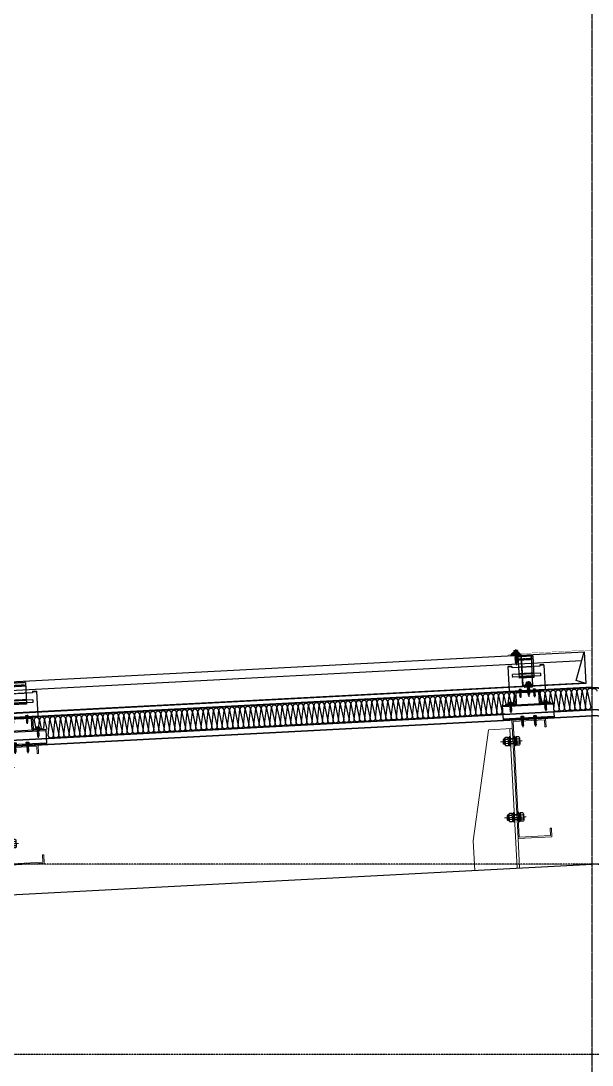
# Model space of a CAD drawing. Extents: x -599358 to 2865263, y -1062760 to 486533.
# Drawn here: x 1857895 to 1859245, y -661135 to -658666 of the extents above; entities that cross this region are included whole.
import ezdxf

# ---------------------------------------------------------------- set-up
doc = ezdxf.new("R2010")
doc.units = 0
for name, pattern in [('__DASH', [0.35, 0.25, -0.1]), ('CENTER', [2, 1.25, -0.25, 0.25, -0.25]), ('CENTER2', [28.575, 19.05, -3.175, 3.175, -3.175]), ('CONTINUOUS0', [0]), ('CONTINUOUS1', [0]), ('DASH', [0.35, 0.25, -0.1]), ('DOTE', [2.42, 2, -0.2, 0.02, -0.2])]:
    doc.linetypes.add(name, pattern=pattern)
for name, color, linetype in [('003_THICK', 7, 'CONTINUOUS1'), ('004_THIN', 6, 'CONTINUOUS0'), ('A-AXIS-DOTE', 14, 'DOTE'), ('A-AXIS-DP', 126, 'Continuous'), ('A-HATCH-2', 251, 'Continuous'), ('A-LIN-V', 9, 'Continuous'), ('ACCESSORY', 11, 'Continuous'), ('BWM', 8, 'Continuous'), ('PJ', 151, 'Continuous'), ('SEAMLOK75 - SHEET', 6, 'Continuous'), ('wm-不锈钢钉 螺栓', 213, 'Continuous'), ('ZX', 1, 'CENTER2')]:
    doc.layers.add(name, color=color, linetype=linetype)
for name, color, linetype, lineweight in [('C18', 4, 'CENTER', 13), ('S-dim', 81, 'Continuous', 0), ('屋面板', 6, 'Continuous', 13), ('粗', 7, 'Continuous', 50), ('紧固件', 4, 'Continuous', 13)]:
    doc.layers.add(name, color=color, linetype=linetype, lineweight=lineweight)

# ---------------------------------------------------------------- blocks, each defined once
blk = doc.blocks.new('w432424324')
at = {"layer": 'A-AXIS-DOTE', "ltscale": 2}
blk.add_line((-759779.7, 577969.1), (-759779.7, 589505.1), dxfattribs=at)
at = {"layer": 'A-LIN-V', "color": 2}
for p in [(-768354.7, 584057.5), (-751204.7, 584057.5)]:
    blk.add_line(p, (-759779.7, 584507.5), dxfattribs=at)
blk = doc.blocks.new('54Y656')
at = {"color": 1, "ltscale": 50}
for p, q in [((1904812.7, 473027.7), (1896283.3, 472580.1)), ((1904812.7, 473026.2), (1896283.3, 472578.6))]:
    blk.add_line(p, q, dxfattribs=at)
at = {"color": 4, "ltscale": 50}
for p, q in [((1896345.7, 472530.7), (1904812.8, 472975.1, 0)), ((1896345.7, 472529.9), (1904812.8, 472974.3, 0)), ((1896345.7, 472516.5), (1904812.9, 472960.8, 0)), ((1896345.7, 472515.7), (1904812.9, 472960, 0))]:
    blk.add_line(p, q, dxfattribs=at)
at = {"color": 2, "ltscale": 50}
blk.add_line((1896345.7, 472516.8), (1904812.9, 472961.1, 0), dxfattribs=at)
at = {"layer": 'BWM', "elevation": 0}
blk.add_lwpolyline([(1904812.7, 473022.5, 0.728998), (1904801.6, 473018.3)], format="xyb", dxfattribs=at)
blk = doc.blocks.new('*X692')
at = {"color": 0}
for p, q in [((117.6, 205.9), (117.6, 205.9)), ((117.8, 207), (117.8, 207)), ((118, 206.4), (118, 206.4)), ((118.2, 205.7), (118.2, 205.7)), ((118.4, 206.8), (118.4, 206.8)), ((118.7, 206.2), (118.7, 206.2)), ((118.9, 207.3), (118.9, 207.3)), ((118.9, 205.5), (118.9, 205.5)), ((119.1, 206.6), (119.1, 206.6)), ((119.3, 205.9), (119.3, 205.9)), ((119.5, 207), (119.5, 207)), ((119.8, 206.4), (119.8, 206.4)), ((120, 205.7), (120, 205.7)), ((120.2, 206.8), (120.2, 206.8)), ((120.4, 206.2), (120.4, 206.2)), ((120.7, 207.3), (120.7, 207.3)), ((120.7, 205.5), (120.7, 205.5)), ((120.9, 206.6), (120.9, 206.6)), ((121.1, 205.9), (121.1, 205.9)), ((121.3, 207), (121.3, 207)), ((121.5, 206.4), (121.5, 206.4)), ((121.8, 205.7), (121.8, 205.7)), ((122, 206.8), (122, 206.8)), ((122.2, 206.2), (122.2, 206.2)), ((122.4, 207.3), (122.4, 207.3)), ((122.4, 205.5), (122.4, 205.5)), ((122.6, 206.6), (122.6, 206.6)), ((122.9, 205.9), (122.9, 205.9)), ((123.1, 207), (123.1, 207)), ((123.3, 206.4), (123.3, 206.4)), ((123.5, 205.7), (123.5, 205.7)), ((123.7, 206.8), (123.7, 206.8)), ((124, 206.2), (124, 206.2)), ((124.2, 207.3), (124.2, 207.3)), ((124.2, 205.5), (124.2, 205.5)), ((124.4, 206.6), (124.4, 206.6)), ((124.6, 205.9), (124.6, 205.9)), ((124.8, 207), (124.8, 207)), ((125.1, 206.4), (125.1, 206.4)), ((125.3, 205.7), (125.3, 205.7)), ((125.5, 206.8), (125.5, 206.8)), ((125.7, 206.2), (125.7, 206.2)), ((126, 207.3), (126, 207.3)), ((126, 205.5), (126, 205.5)), ((126.2, 206.6), (126.2, 206.6)), ((126.4, 205.9), (126.4, 205.9)), ((126.6, 207), (126.6, 207)), ((126.8, 206.4), (126.8, 206.4)), ((127.1, 205.7), (127.1, 205.7)), ((127.3, 206.8), (127.3, 206.8)), ((127.5, 206.2), (127.5, 206.2)), ((127.7, 207.3), (127.7, 207.3)), ((127.7, 205.5), (127.7, 205.5)), ((127.9, 206.6), (127.9, 206.6)), ((128.2, 205.9), (128.2, 205.9)), ((128.4, 207), (128.4, 207)), ((128.6, 206.4), (128.6, 206.4)), ((128.8, 205.7), (128.8, 205.7)), ((129, 206.8), (129, 206.8)), ((129.3, 206.2), (129.3, 206.2)), ((129.5, 207.3), (129.5, 207.3)), ((129.5, 205.5), (129.5, 205.5)), ((129.7, 206.6), (129.7, 206.6)), ((129.9, 205.9), (129.9, 205.9)), ((130.2, 207), (130.2, 207)), ((130.4, 206.4), (130.4, 206.4)), ((130.6, 205.7), (130.6, 205.7)), ((130.8, 206.8), (130.8, 206.8)), ((131, 206.2), (131, 206.2)), ((131.3, 207.3), (131.3, 207.3)), ((131.3, 205.5), (131.3, 205.5)), ((131.5, 206.6), (131.5, 206.6)), ((131.7, 205.9), (131.7, 205.9)), ((131.9, 207), (131.9, 207)), ((132.1, 206.4), (132.1, 206.4)), ((132.4, 205.7), (132.4, 205.7))]:
    blk.add_line(p, q, dxfattribs=at)
blk = doc.blocks.new('不锈钢自攻钉')
at = {"layer": 'wm-不锈钢钉 螺栓'}
for p, q in [((1047.7, 683.9), (1049.9, 685.1)), ((1047.7, 683.9), (1061.3, 683.9)), ((1047.7, 683.9), (1048.1, 683)), ((1048.1, 683), (1054.5, 683)), ((1048.2, 683), (1048.2, 681.3)), ((1048.2, 681.3), (1054.5, 681.3)), ((1049.9, 688.1), (1049.9, 685.1)), ((1049.9, 685.1), (1059.2, 685.1)), ((1051, 688.5), (1058, 688.5)), ((1057.3, 680.9), (1051.8, 679.8)), ((1051.8, 679.8), (1052.5, 680.3)), ((1051.8, 679.8), (1052.5, 679.4)), ((1057.3, 678.7), (1051.8, 677.7)), ((1051.8, 677.7), (1052.5, 678.1)), ((1051.8, 677.7), (1052.5, 677.2)), ((1057.3, 676.6), (1051.8, 675.5)), ((1051.8, 675.5), (1052.5, 676)), ((1051.8, 675.5), (1052.5, 675.1)), ((1057.3, 674.4), (1051.8, 673.4)), ((1051.8, 673.4), (1052.5, 673.8)), ((1051.8, 673.4), (1052.5, 672.9)), ((1057.3, 672.3), (1051.8, 671.2)), ((1051.8, 671.2), (1052.5, 671.7)), ((1051.8, 671.2), (1052.5, 670.8)), ((1057.3, 670.1), (1051.8, 669.1)), ((1051.8, 669.1), (1052.5, 669.5)), ((1051.8, 669.1), (1052.5, 668.6)), ((1057.3, 668), (1051.8, 666.9)), ((1051.8, 666.9), (1052.5, 667.4)), ((1051.8, 666.9), (1052.5, 666.5)), ((1052.2, 688.1), (1052.2, 685.1)), ((1052.5, 680.3), (1056.5, 681.3)), ((1052.5, 681.3), (1052.5, 680.3)), ((1052.5, 679.4), (1056.5, 680.4)), ((1052.5, 679.4), (1052.5, 678.1)), ((1052.5, 678.1), (1056.5, 679.2)), ((1052.5, 677.2), (1056.5, 678.3)), ((1052.5, 677.2), (1052.5, 676)), ((1052.5, 676), (1056.5, 677)), ((1052.5, 675.1), (1056.5, 676.1)), ((1052.5, 675.1), (1052.5, 673.8)), ((1052.5, 673.8), (1056.5, 674.9)), ((1052.5, 672.9), (1056.5, 674)), ((1052.5, 672.9), (1052.5, 671.7)), ((1052.5, 671.7), (1056.5, 672.7)), ((1052.5, 670.8), (1056.5, 671.9)), ((1052.5, 670.8), (1052.5, 669.5)), ((1052.5, 669.5), (1056.5, 670.6)), ((1052.5, 668.6), (1056.5, 669.7)), ((1052.5, 668.6), (1052.5, 667.4)), ((1052.5, 667.4), (1056.5, 668.4)), ((1052.5, 666.5), (1056.5, 667.6)), ((1054.5, 690.6), (1054.5, 654.1)), ((1061, 683), (1054.5, 683)), ((1060.9, 681.3), (1054.5, 681.3)), ((1057.3, 680.9), (1056.5, 681.3)), ((1057.3, 680.9), (1056.5, 680.4)), ((1056.5, 680.4), (1056.5, 679.2)), ((1057.3, 678.7), (1056.5, 679.2)), ((1057.3, 678.7), (1056.5, 678.3)), ((1056.5, 678.3), (1056.5, 677)), ((1056.5, 678.3), (1056.5, 677)), ((1057.3, 676.6), (1056.5, 677)), ((1057.3, 676.6), (1056.5, 676.1)), ((1056.5, 676.1), (1056.5, 674.9)), ((1056.5, 676.1), (1056.5, 674.9)), ((1057.3, 674.4), (1056.5, 674.9)), ((1057.3, 674.4), (1056.5, 674)), ((1056.5, 674), (1056.5, 672.7)), ((1056.5, 674), (1056.5, 672.7)), ((1057.3, 672.3), (1056.5, 672.7)), ((1057.3, 672.3), (1056.5, 671.9)), ((1056.5, 671.9), (1056.5, 670.6)), ((1056.5, 671.9), (1056.5, 670.6)), ((1057.3, 670.1), (1056.5, 670.6)), ((1057.3, 670.1), (1056.5, 669.7)), ((1056.5, 669.7), (1056.5, 668.4)), ((1056.5, 669.7), (1056.5, 668.4)), ((1057.3, 668), (1056.5, 668.4)), ((1057.3, 668), (1056.5, 667.6)), ((1056.5, 667.6), (1056.5, 666.3)), ((1056.5, 667.6), (1056.5, 666.3)), ((1056.8, 688.1), (1056.8, 685.1)), ((1059.2, 688.1), (1059.2, 685.1)), ((1061.3, 683.9), (1059.2, 685.1)), ((1060.9, 683), (1060.9, 681.3)), ((1061.3, 683.9), (1061, 683)), ((1057.3, 665.9), (1051.8, 664.8)), ((1051.8, 664.8), (1052.5, 665.2)), ((1051.8, 664.8), (1052.5, 664.3)), ((1057.3, 663.7), (1051.8, 662.6)), ((1051.8, 662.6), (1052.5, 663.1)), ((1051.8, 662.6), (1052.7, 662.2)), ((1052.5, 666.5), (1052.5, 665.2)), ((1052.5, 665.2), (1056.5, 666.3)), ((1052.5, 664.3), (1056.5, 665.4)), ((1052.5, 664.3), (1052.5, 663.1)), ((1052.5, 663.1), (1056.5, 664.1)), ((1056.9, 661.4), (1052.5, 660.5)), ((1052.5, 660.5), (1053.1, 661)), ((1052.5, 660.5), (1053.4, 660.2)), ((1052.7, 662.2), (1056.5, 663.3)), ((1052.7, 662.2), (1053.1, 661)), ((1053.1, 661), (1056.2, 661.8)), ((1054.8, 661.4), (1053.1, 661)), ((1056, 659), (1053.1, 658.4)), ((1053.1, 658.4), (1053.8, 659)), ((1053.1, 658.4), (1054, 658.1)), ((1053.4, 660.2), (1055.1, 660.7)), ((1053.4, 660.2), (1053.6, 659.4)), ((1053.6, 659.4), (1053.8, 659)), ((1053.8, 659), (1055.4, 659.4)), ((1054.8, 659.2), (1053.8, 659)), ((1054, 658.1), (1054.1, 658.2)), ((1054, 658.1), (1054.5, 656.6)), ((1054.1, 658.2), (1055.1, 658.4)), ((1054.5, 656.6), (1055.1, 658.4)), ((1054.8, 661.4), (1056.2, 661.8)), ((1054.8, 659.2), (1055.4, 659.4)), ((1055.1, 660.7), (1055.9, 660.9)), ((1056, 659), (1055.1, 658.4)), ((1055.4, 659.4), (1055.6, 660)), ((1055.4, 659.4), (1056, 659)), ((1055.9, 660.9), (1055.6, 660)), ((1056.9, 661.4), (1055.9, 660.9)), ((1056.2, 661.8), (1056.5, 662.7)), ((1056.2, 661.8), (1056.9, 661.4)), ((1057.3, 665.9), (1056.5, 666.3)), ((1057.3, 665.9), (1056.5, 665.4)), ((1056.5, 665.4), (1056.5, 664.1)), ((1056.5, 665.4), (1056.5, 664.1)), ((1057.3, 663.7), (1056.5, 664.1)), ((1057.3, 663.7), (1056.5, 663.3)), ((1056.5, 663.3), (1056.5, 662.7)), ((1056.5, 663.3), (1056.5, 662.7))]:
    blk.add_line(p, q, dxfattribs=at)
for centre, radius, start, end in [((1051, 686.8), 1.75, 48.3968, 131.6032), ((1054.5, 682.2), 6.35, 68.4898, 111.5102), ((1058, 686.8), 1.75, 48.3968, 131.6032)]:
    blk.add_arc(centre, radius, start, end, dxfattribs=at)
for points in [[(1057.3, 680.9), (1056.5, 680.4), (1054.5, 680.4), (1054.5, 679.9)], [(1057.3, 678.7), (1056.5, 678.3), (1054.5, 678.2), (1054.5, 677.8)], [(1057.3, 676.6), (1056.5, 676.1), (1054.5, 676.1), (1054.5, 675.6)], [(1057.3, 674.4), (1056.5, 674), (1054.5, 673.9), (1054.5, 673.5)], [(1057.3, 672.3), (1056.5, 671.9), (1054.5, 671.8), (1054.5, 671.3)], [(1057.3, 670.1), (1056.5, 669.7), (1054.5, 669.6), (1054.5, 669.2)], [(1057.3, 668), (1056.5, 667.6), (1054.5, 667.5), (1054.5, 667)], [(1057.3, 665.9), (1056.5, 665.4), (1054.5, 665.3), (1054.5, 664.9)], [(1057.3, 663.7), (1056.5, 663.3), (1054.5, 663.2), (1054.5, 662.7)], [(1056.9, 661.4), (1055.9, 660.9), (1054.5, 660.9), (1054.5, 660.5)], [(1056, 659), (1055.1, 658.4), (1054.5, 658.7), (1054.5, 658.3)]]:
    blk.add_solid(points, dxfattribs=at)
at = {"layer": 'wm-不锈钢钉 螺栓', "xscale": 0.8461538461524469, "yscale": 0.8461538461524469, "zscale": 0.8461538461524469}
blk.add_blockref('*X692', (948.7, 507.5), dxfattribs=at)
blk = doc.blocks.new('dddtttt')
h = blk.add_hatch()
h.set_pattern_fill('DOTS', color=256, scale=0.25, angle=-1.0757, style=0)
h.set_pattern_definition([(174.28895835, (-51705.5022, 4347.26674), (-0.157958908, 0.4146518906), [0, -0.396875])])
edge = h.paths.add_edge_path()
edge.add_line((87722.1, 17077.4), (87740.6, 17078.3))
edge.add_arc((87740.6, 17079), 0.75, 272.8624, 362.8624)
edge.add_line((87741.3, 17079.1), (87741.3, 17079.6))
edge.add_arc((87740.5, 17079.5), 0.75, 2.8624, 92.8624)
edge.add_line((87740.5, 17080.3), (87722, 17079.4))
edge.add_arc((87722.1, 17078.6), 0.75, 92.8624, 182.8624)
edge.add_line((87721.3, 17078.6), (87721.3, 17078.1))
edge.add_arc((87722.1, 17078.1), 0.75, 182.8624, 272.8624)
h = blk.add_hatch()
h.set_pattern_fill('DOTS', color=256, scale=0.25, angle=-1.0757, style=0)
h.set_pattern_definition([(174.28895835, (-51737.76452, 4272.00854), (-0.157958908, 0.4146518906), [0, -0.396875])])
edge = h.paths.add_edge_path()
edge.add_line((87752.1, 17000.6), (87770.6, 17001.5))
edge.add_arc((87770.5, 17002.2), 0.75, 272.8624, 362.8624)
edge.add_line((87771.3, 17002.3), (87771.3, 17002.8))
edge.add_arc((87770.5, 17002.7), 0.75, 2.8624, 92.8624)
edge.add_line((87770.5, 17003.5), (87752, 17002.6))
edge.add_arc((87752, 17001.8), 0.75, 92.8624, 182.8624)
edge.add_line((87751.3, 17001.8), (87751.3, 17001.3))
edge.add_arc((87752.1, 17001.3), 0.75, 182.8624, 272.8624)
at = {"elevation": 1.9}
blk.add_lwpolyline([(87772, 17005.4), (87750.6, 17004.3, -0.414214), (87748.5, 17006.2), (87745.1, 17074.5, 0.414214), (87741.4, 17077.8), (87719.9, 17076.7), (87720, 17075.2), (87741.5, 17076.3, -0.414214), (87743.6, 17074.4), (87747, 17006.1, 0.414214), (87750.6, 17002.8), (87772.1, 17003.9), (87772.1, 17003.9), (87768.7, 17072.2, 0.414214), (87765, 17075.5), (87745.1, 17074.5)], format="xyb", dxfattribs=at)
for points in [[(87722.1, 17077.4), (87740.6, 17078.3, 0.414214), (87741.3, 17079.1), (87741.3, 17079.6, 0.414214), (87740.5, 17080.3), (87722, 17079.4, 0.414214), (87721.3, 17078.6), (87721.3, 17078.1, 0.414214)], [(87752.1, 17000.6), (87770.6, 17001.5, 0.414214), (87771.3, 17002.3), (87771.3, 17002.8, 0.414214), (87770.5, 17003.5), (87752, 17002.6, 0.414214), (87751.3, 17001.8), (87751.3, 17001.3, 0.414214)]]:
    blk.add_lwpolyline(points, format="xyb", close=True, dxfattribs=at)
at = {"layer": 'wm-不锈钢钉 螺栓', "rotation": 2.850368667976888}
for p in [(86712.3, 16347.4, -598.2), (86741.7, 16272.4, 1.9)]:
    blk.add_blockref('不锈钢自攻钉', p, dxfattribs=at)
blk = doc.blocks.new('34t65')
at = {"color": 2, "ltscale": 50}
for p, q in [((1430037, 238183.4), (1430157, 238183.4)), ((1430037, 238148.4), (1430037, 238183.4)), ((1430157, 238183.4), (1430157, 238148.4)), ((1430037, 238180.9), (1430157, 238180.9)), ((1430157, 238150.9), (1430037, 238150.9)), ((1430157, 238148.4), (1430037, 238148.4))]:
    blk.add_line(p, q, dxfattribs=at)
blk = doc.blocks.new('*U1726')
at = {"layer": 'PJ'}
for p, q in [((-4.4, 0.5), (-4.4, 0)), ((4.4, 0), (-4.4, 0)), ((-4.1, 0.8), (-3.1, 1)), ((4.1, 0.8), (-4.1, 0.8)), ((-3.1, 3.9), (-3.1, 1)), ((3.1, 1), (-3.1, 1)), ((2.3, 4.2), (-2.3, 4.2)), ((-2, 0.8), (-1.5, 1)), ((-1.5, 3.9), (-1.5, 1)), ((-1.5, 0), (-1.5, -1.6)), ((1.5, 3.9), (1.5, 1)), ((2.2, 0.8), (1.5, 1)), ((1.5, 0), (1.5, -1.1)), ((3.1, 3.9), (3.1, 1)), ((4.1, 0.8), (3.1, 1)), ((4.4, 0.5), (4.4, 0)), ((-2.1, -1.9), (2.1, -1.4)), ((-2.1, -1.9), (-1.5, -1.6)), ((-2.1, -1.9), (-1.5, -2.2)), ((-2.1, -3.3), (2.1, -2.8)), ((-2.1, -3.3), (-1.5, -3)), ((-2.1, -3.3), (-1.5, -3.6)), ((-2.1, -4.7), (2.1, -4.2)), ((-2.1, -4.7), (-1.5, -4.4)), ((-2.1, -4.7), (-1.5, -5)), ((-2.1, -6.1), (2.1, -5.6)), ((-2.1, -6.1), (-1.5, -5.8)), ((-2.1, -6.1), (-1.5, -6.4)), ((-2.1, -7.5), (2.1, -7)), ((-2.1, -7.5), (-1.5, -7.2)), ((-2.1, -7.5), (-1.5, -7.8)), ((-2.1, -8.9), (2.1, -8.4)), ((-2.1, -8.9), (-1.5, -8.6)), ((-2.1, -8.9), (-1.5, -9.2)), ((-2.1, -10.3), (2.1, -9.8)), ((-2.1, -10.3), (-1.5, -10)), ((-2.1, -10.3), (-1.5, -10.6)), ((-2.1, -11.7), (2.1, -11.2)), ((-2.1, -11.7), (-1.5, -11.4)), ((-2.1, -11.7), (-1.5, -12)), ((-2.1, -13.1), (-1.5, -12.8)), ((-2.1, -13.1), (-1.1, -13)), ((-2.1, -13.1), (-1.5, -13.4)), ((-1.5, -1.6), (1.5, -1.1)), ((-1.5, -2.2), (1.5, -1.7)), ((-1.5, -2.2), (-1.5, -3)), ((-1.5, -3), (1.5, -2.5)), ((-1.5, -3.6), (1.5, -3.1)), ((-1.5, -3.6), (-1.5, -4.4)), ((-1.5, -4.4), (1.5, -3.9)), ((-1.5, -5), (1.5, -4.5)), ((-1.5, -5), (-1.5, -5.8)), ((-1.5, -5.8), (1.5, -5.3)), ((-1.5, -6.4), (1.5, -5.9)), ((-1.5, -6.4), (-1.5, -7.2)), ((-1.5, -7.2), (1.5, -6.7)), ((-1.5, -7.8), (1.5, -7.3)), ((-1.5, -7.8), (-1.5, -8.6)), ((-1.5, -8.6), (1.5, -8.1)), ((-1.5, -9.2), (1.5, -8.7)), ((-1.5, -9.2), (-1.5, -10)), ((-1.5, -10), (1.5, -9.5)), ((-1.5, -10.6), (1.5, -10.1)), ((-1.5, -10.6), (-1.5, -11.4)), ((-1.5, -11.4), (1.5, -10.9)), ((-1.5, -12), (1.5, -11.5)), ((-1.5, -12), (-1.5, -12.8)), ((-1.5, -12.8), (-1, -12.7)), ((-1.5, -13.4), (-1.5, -17.2)), ((-1.5, -13.4), (-1.3, -13.4)), ((0, -18.6), (-1.5, -17.2)), ((0, -18.6), (1.5, -17.2)), ((0.6, -12.4), (1.5, -12.3)), ((0.7, -12.8), (2.1, -12.6)), ((0.7, -13), (1.5, -12.9)), ((0.7, -13.8), (1.5, -13.7)), ((0.7, -14.2), (2.1, -14)), ((0.7, -14.4), (1.5, -14.3)), ((1.5, -0.3), (1.5, -1.1)), ((2.1, -1.4), (1.5, -1.1)), ((2.1, -1.4), (1.5, -1.7)), ((1.5, -1.7), (1.5, -2.5)), ((2.1, -2.8), (1.5, -2.5)), ((2.1, -2.8), (1.5, -3.1)), ((1.5, -3.1), (1.5, -3.9)), ((2.1, -4.2), (1.5, -3.9)), ((2.1, -4.2), (1.5, -4.5)), ((1.5, -4.5), (1.5, -5.3)), ((2.1, -5.6), (1.5, -5.3)), ((2.1, -5.6), (1.5, -5.9)), ((1.5, -5.9), (1.5, -6.7)), ((2.1, -7), (1.5, -6.7)), ((2.1, -7), (1.5, -7.3)), ((1.5, -7.3), (1.5, -8.1)), ((2.1, -8.4), (1.5, -8.1)), ((2.1, -8.4), (1.5, -8.7)), ((1.5, -8.7), (1.5, -9.5)), ((2.1, -9.8), (1.5, -9.5)), ((2.1, -9.8), (1.5, -10.1)), ((1.5, -10.1), (1.5, -10.9)), ((2.1, -11.2), (1.5, -10.9)), ((2.1, -11.2), (1.5, -11.5)), ((1.5, -11.5), (1.5, -12.3)), ((2.1, -12.6), (1.5, -12.3)), ((2.1, -12.6), (1.5, -12.9)), ((1.5, -12.9), (1.5, -13.7)), ((2.1, -14), (1.5, -13.7)), ((2.1, -14), (1.5, -14.3)), ((1.5, -14.3), (1.5, -17.2))]:
    blk.add_line(p, q, dxfattribs=at)
blk.add_lwpolyline([(0, -18.6), (0.7, -14.4), (0.7, -12.7, 0.417657), (0.4, -12.4, 0.097062), (-1, -12.7), (-1.5, -13.8)], format="xyb", dxfattribs=at)
for centre, radius, start, end in [((-4.1, 0.5), 0.3, 90, 180), ((-2.3, 3.3), 0.951, 35.4009, 144.5991), ((0, 1), 3.2, 61.0594, 118.9406), ((2.3, 3.3), 0.951, 35.4009, 144.5991), ((4.1, 0.5), 0.3, 0, 90)]:
    blk.add_arc(centre, radius, start, end, dxfattribs=at)
at = {"layer": 'ZX', "ltscale": 0.2}
blk.add_line((0, 4.9), (0, -21), dxfattribs=at)
blk = doc.blocks.new('A$C2F3B4A73')
at = {"layer": '粗', "lineweight": -2}
for p, q in [((25.2, 101.1), (60.4, 101.1)), ((25.2, 101.1), (25.2, 49.6)), ((60.4, 101.1), (60.4, 49.6)), ((0, 78.7), (9.6, 78.7)), ((0, 78.7), (0, 19.8)), ((9.6, 78.7), (9.6, 76.3)), ((10.4, 75.5), (25.2, 75.5)), ((60.4, 75.5), (75.2, 75.5)), ((76, 78.7), (85.6, 78.7)), ((76, 78.7), (76, 76.3)), ((85.6, 78.7), (85.6, 19.8)), ((9.6, 58.4), (9.6, 53.6)), ((10.4, 59.2), (25.2, 59.2)), ((10.4, 52.8), (25.2, 52.8)), ((25.2, 58.4), (60.4, 58.4)), ((25.2, 53.6), (60.4, 53.6)), ((25.2, 49.6), (60.4, 49.6)), ((60.4, 59.2), (75.2, 59.2)), ((60.4, 52.8), (75.2, 52.8)), ((76, 58.4), (76, 53.6)), ((0, 19.8), (85.6, 19.8)), ((0, 18.8), (0, 19.8)), ((0, 18.8), (85.6, 18.8)), ((14.4, 19.8), (14.4, 18.8)), ((71.2, 19.8), (71.2, 18.8)), ((85.6, 19.8), (85.6, 18.8))]:
    blk.add_line(p, q, dxfattribs=at)
at = {"layer": '粗', "linetype": 'DASH', "lineweight": -2}
for p, q in [((25.2, 100.6), (60.4, 100.6)), ((0, 77.7), (9.6, 77.7)), ((25.2, 94.7), (60.4, 94.7)), ((25.2, 92.3), (60.4, 92.3)), ((25.2, 75.5), (60.4, 75.5)), ((76, 77.7), (85.6, 77.7)), ((25.2, 60), (60.4, 60)), ((25.2, 59.2), (60.4, 59.2)), ((25.2, 52.8), (60.4, 52.8)), ((25.2, 52), (60.4, 52)), ((16, 19.8), (16, 18.8)), ((21.6, 19.8), (21.6, 18.8)), ((29.6, 19.8), (29.6, 18.8)), ((35.2, 19.8), (35.2, 18.8)), ((50.4, 19.8), (50.4, 18.8)), ((56, 19.8), (56, 18.8)), ((64, 19.8), (64, 18.8)), ((69.6, 19.8), (69.6, 18.8))]:
    blk.add_line(p, q, dxfattribs=at)
at = {"layer": '粗', "lineweight": -2}
for centre, start, end in [((10.4, 76.3), 180, 270), ((75.2, 76.3), 270, 0), ((10.4, 58.4), 90, 180), ((10.4, 53.6), 180, 270), ((75.2, 58.4), 0, 90), ((75.2, 53.6), 270, 0)]:
    blk.add_arc(centre, 0.8, start, end, dxfattribs=at)
at = {"layer": '紧固件', "color": 2, "yscale": 0.8, "zscale": 0.8}
for p, xscale in [((26.1, 19.8), 0.8), ((59.5, 19.8), -0.8)]:
    blk.add_blockref('*U1726', p, dxfattribs=dict(at, xscale=xscale))
blk = doc.blocks.new('A$C51791418')
blk.add_blockref('A$C2F3B4A73', (-42.8, -15.8))
blk = doc.blocks.new('*U1756')
at = {"layer": '003_THICK', "color": 2}
for points in [[(-11, 13.1, 0.611769), (-11, 6.5, 0.611769)], [(-11, 6.5, 0.305859), (-11, -6.5, 0.305859)], [(31.2, 6.5, 0.61177), (31.2, 13.1, 0.61177)], [(31.2, -6.5, 0.305858), (31.2, 6.5, 0.305858)], [(-11, -6.5, 0.611769), (-11, -13.1, 0.611769)], [(31.2, -13.1, 0.61177), (31.2, -6.5, 0.61177)]]:
    blk.add_lwpolyline(points, format="xyb", dxfattribs=at)
for points in [[(-13, 9.8), (-13, -9.8)], [(-11, 13.1), (-3, 13.1)], [(-11, 6.5), (-3, 6.5)], [(-3.6, 8), (-3.6, -8)], [(-3, 13.1), (-3, -13.1)], [(-3, 12.1), (1.1, 12.1)], [(-3, 0), (1.1, 4.1)], [(-3, -4.1), (1.1, 0)], [(1.1, 15), (4.1, 15)], [(1.1, 15), (1.1, -15)], [(4.1, 15), (4.1, -15)], [(4.1, 8), (16.1, 8)], [(16.1, 15), (16.1, -15)], [(16.1, 15), (19.1, 15)], [(19.1, 15), (19.1, -15)], [(19.1, 12.1), (23.2, 12.1)], [(19.1, 0), (23.2, 4.1)], [(23.2, 13.1), (23.2, -13.1)], [(23.2, 13.1), (31.2, 13.1)], [(23.2, 6.5), (31.2, 6.5)], [(33.2, 9.8), (33.2, -9.8)], [(33.2, 8), (37.5, 8)], [(37.5, 8), (37.5, -8)], [(37.5, 8), (39, 6.5)], [(39, 6.5), (39, -6.5)], [(-11, -6.5), (-3, -6.5)], [(-11, -13.1), (-3, -13.1)], [(-3, -12.1), (1.1, -12.1)], [(1.1, -15), (4.1, -15)], [(4.1, -8), (16.1, -8)], [(16.1, -15), (19.1, -15)], [(19.1, -4.1), (23.2, 0)], [(19.1, -12.1), (23.2, -12.1)], [(23.2, -6.5), (31.2, -6.5)], [(23.2, -13.1), (31.2, -13.1)], [(33.2, -8), (37.5, -8)], [(37.5, -8), (39, -6.5)]]:
    blk.add_lwpolyline(points, dxfattribs=at)
at = {"layer": '004_THIN', "color": 2}
for points in [[(-3.6, 6.5), (16.1, 6.5)], [(33.2, 6.5), (39, 6.5)], [(-3.6, -6.5), (16.1, -6.5)], [(33.2, -6.5), (39, -6.5)]]:
    blk.add_lwpolyline(points, dxfattribs=at)
at = {"layer": 'C18', "color": 1, "ltscale": 0.6}
blk.add_lwpolyline([(-21, 0), (47, 0)], dxfattribs=at)
blk = doc.blocks.new('*U1755')
at = {"layer": '003_THICK', "color": 2}
for points in [[(-11, 13.1, 0.611769), (-11, 6.5, 0.611769)], [(-11, 6.5, 0.305859), (-11, -6.5, 0.305859)], [(31.2, 6.5, 0.61177), (31.2, 13.1, 0.61177)], [(31.2, -6.5, 0.305858), (31.2, 6.5, 0.305858)], [(-11, -6.5, 0.611769), (-11, -13.1, 0.611769)], [(31.2, -13.1, 0.61177), (31.2, -6.5, 0.61177)]]:
    blk.add_lwpolyline(points, format="xyb", dxfattribs=at)
for points in [[(-13, 9.8), (-13, -9.8)], [(-11, 13.1), (-3, 13.1)], [(-11, 6.5), (-3, 6.5)], [(-3.6, 8), (-3.6, -8)], [(-3, 13.1), (-3, -13.1)], [(-3, 12.1), (1.1, 12.1)], [(-3, 0), (1.1, 4.1)], [(-3, -4.1), (1.1, 0)], [(1.1, 15), (4.1, 15)], [(1.1, 15), (1.1, -15)], [(4.1, 15), (4.1, -15)], [(4.1, 8), (16.1, 8)], [(16.1, 15), (16.1, -15)], [(16.1, 15), (19.1, 15)], [(19.1, 15), (19.1, -15)], [(19.1, 12.1), (23.2, 12.1)], [(19.1, 0), (23.2, 4.1)], [(23.2, 13.1), (23.2, -13.1)], [(23.2, 13.1), (31.2, 13.1)], [(23.2, 6.5), (31.2, 6.5)], [(33.2, 9.8), (33.2, -9.8)], [(33.2, 8), (37.5, 8)], [(37.5, 8), (37.5, -8)], [(37.5, 8), (39, 6.5)], [(39, 6.5), (39, -6.5)], [(-11, -6.5), (-3, -6.5)], [(-11, -13.1), (-3, -13.1)], [(-3, -12.1), (1.1, -12.1)], [(1.1, -15), (4.1, -15)], [(4.1, -8), (16.1, -8)], [(16.1, -15), (19.1, -15)], [(19.1, -4.1), (23.2, 0)], [(19.1, -12.1), (23.2, -12.1)], [(23.2, -6.5), (31.2, -6.5)], [(23.2, -13.1), (31.2, -13.1)], [(33.2, -8), (37.5, -8)], [(37.5, -8), (39, -6.5)]]:
    blk.add_lwpolyline(points, dxfattribs=at)
at = {"layer": '004_THIN', "color": 2}
for points in [[(-3.6, 6.5), (16.1, 6.5)], [(33.2, 6.5), (39, 6.5)], [(-3.6, -6.5), (16.1, -6.5)], [(33.2, -6.5), (39, -6.5)]]:
    blk.add_lwpolyline(points, dxfattribs=at)
at = {"layer": 'C18', "color": 1, "ltscale": 0.6}
blk.add_lwpolyline([(-21, 0), (47, 0)], dxfattribs=at)
blk = doc.blocks.new('1112')
at = {"color": 2}
blk.add_lwpolyline([(1432456, 238570.9), (1432478.5, 238570.9), (1432478.5, 238598.4), (1432538.5, 238598.4), (1432538.5, 238570.9), (1432561, 238570.9), (1432561, 238568.4), (1432536, 238568.4), (1432536, 238595.9), (1432481, 238595.9), (1432481, 238568.4), (1432456, 238568.4)], close=True, dxfattribs=at)
at = {"layer": 'S-dim', "ltscale": 10}
for p, q in [((1432412.5, 238511.6), (1432362.5, 238252.3)), ((1432412.5, 238512.7), (1432468.5, 238512.7)), ((1432462.5, 238511.6), (1432462.5, 238182.3)), ((1432362.5, 238252.3), (1432362.5, 238182.3)), ((1432468.5, 238252.3), (1432468.5, 238182.3)), ((1432362.5, 238182.3), (1432468.5, 238182.3))]:
    blk.add_line(p, q, dxfattribs=at)
at = {"layer": 'S-dim', "color": 6, "ltscale": 10}
blk.add_lwpolyline([(1432548.5, 238512.3), (1432548.5, 238532.3), (1432468.5, 238532.3), (1432468.5, 238252.3), (1432548.5, 238252.3), (1432548.5, 238272.3), (1432545.5, 238272.3), (1432545.5, 238255.3), (1432471.5, 238255.3), (1432471.5, 238529.3), (1432545.5, 238529.3), (1432545.5, 238512.3)], close=True, dxfattribs=at)
blk.add_blockref('34t65', (2411.5, 385))
at = {"xscale": -0.7500000000000001, "yscale": 0.7500000000000001, "zscale": 0.7500000000000001, "rotation": 359.9999999722328}
for name, p in [('*U1756', (1432474.6, 238482.3)), ('*U1755', (1432474.6, 238302.3))]:
    blk.add_blockref(name, p, dxfattribs=at)
at = {"layer": 'SEAMLOK75 - SHEET', "xscale": -1}
blk.add_blockref('A$C51791418', (1432508.5, 238596.4), dxfattribs=at)
at = {"layer": '紧固件', "xscale": -1.023999999801318, "yscale": 1.023999999801318, "zscale": 1.023999999801318}
for p in [(1432467.3, 238570.9), (1432549.8, 238570.9, 0), (1432493.5, 238535.9), (1432523.5, 238535.9)]:
    blk.add_blockref('*U1726', p, dxfattribs=at)

msp = doc.modelspace()

# ---------------------------------------------------------------- linework, layer by layer
at = {"color": 1, "ltscale": 50}
for p, q in [((1859245.3, -660241.7), (1850826.3, -660683.5)), ((1859245.3, -660243.2), (1850826.3, -660685))]:
    msp.add_line(p, q, dxfattribs=at)
at = {"color": 4, "ltscale": 50}
for p, q in [((1850836.7, -660735.6), (1859245.4, -660294.4, 0)), ((1850836.7, -660736.4), (1859245.4, -660295.2, 0)), ((1850836.7, -660749.9), (1859245.4, -660308.6, 0)), ((1850836.7, -660750.7), (1859245.4, -660309.4, 0))]:
    msp.add_line(p, q, dxfattribs=at)
at = {"color": 2, "ltscale": 50}
msp.add_line((1850836.7, -660749.6), (1859245.4, -660308.3, 0), dxfattribs=at)
at = {"layer": 'A-AXIS-DOTE', "linetype": '__DASH', "ltscale": 2}
for p, q in [((1930835.3, -660659.9), (1839476.3, -660659.9)), ((1930835.3, -661109.9), (1839476.3, -661109.9))]:
    msp.add_line(p, q, dxfattribs=at)
at = {"layer": 'A-HATCH-2', "ltscale": 50}
msp.add_line((1859230.5, -660232.8, 0), (1859207.9, -660225.5), dxfattribs=at)
at = {"layer": 'BWM', "elevation": 0}
for points in [[(1859039.2, -660305.2, -0.414214), (1859032.6, -660299.3), (1859036.9, -660261.5, 1), (1859024.4, -660262.2), (1859032.6, -660299.3, -1), (1859020.1, -660299.9), (1859024.4, -660262.2, 1), (1859011.9, -660262.8), (1859020.1, -660299.9, -1), (1859007.7, -660300.6), (1859011.9, -660262.8, 1), (1858999.5, -660263.5), (1859007.7, -660300.6, -1), (1858995.2, -660301.2), (1858999.5, -660263.5, 1), (1858987, -660264.1), (1858995.2, -660301.2, -1), (1858982.7, -660301.9), (1858987, -660264.1, 1), (1858974.5, -660264.8), (1858982.7, -660301.9, -1), (1858970.2, -660302.6), (1858974.5, -660264.8, 1), (1858962, -660265.5), (1858970.2, -660302.6, -1), (1858957.7, -660303.2), (1858962, -660265.5, 1), (1858949.5, -660266.1), (1858957.7, -660303.2, -1), (1858945.2, -660303.9), (1858949.5, -660266.1, 1), (1858937, -660266.8), (1858945.2, -660303.9, -1), (1858932.8, -660304.5), (1858937, -660266.8, 1), (1858924.6, -660267.4), (1858932.8, -660304.5, -1), (1858920.3, -660305.2), (1858924.6, -660267.4, 1), (1858912.1, -660268.1), (1858920.3, -660305.2, -1), (1858907.8, -660305.8), (1858912.1, -660268.1, 1), (1858899.6, -660268.7), (1858907.8, -660305.8, -1), (1858895.3, -660306.5), (1858899.6, -660268.7, 1), (1858887.1, -660269.4), (1858895.3, -660306.5, -1), (1858882.8, -660307.1), (1858887.1, -660269.4, 1), (1858874.6, -660270), (1858882.8, -660307.1, -1), (1858870.4, -660307.8), (1858874.6, -660270, 1), (1858862.1, -660270.7), (1858870.4, -660307.8, -1), (1858857.9, -660308.5), (1858862.1, -660270.7, 1), (1858849.7, -660271.3), (1858857.9, -660308.5, -1), (1858845.4, -660309.1), (1858849.7, -660271.3, 1), (1858837.2, -660272), (1858845.4, -660309.1, -1), (1858832.9, -660309.8), (1858837.2, -660272, 1), (1858824.7, -660272.7), (1858832.9, -660309.8, -1), (1858820.4, -660310.4), (1858824.7, -660272.7, 1), (1858812.2, -660273.3), (1858820.4, -660310.4, -1), (1858807.9, -660311.1), (1858812.2, -660273.3, 1), (1858799.7, -660274), (1858807.9, -660311.1, -1), (1858795.5, -660311.7), (1858799.7, -660274, 1), (1858787.2, -660274.6), (1858795.5, -660311.7, -1), (1858783, -660312.4), (1858787.2, -660274.6, 1), (1858774.8, -660275.3), (1858783, -660312.4, -1), (1858770.5, -660313), (1858774.8, -660275.3, 1), (1858762.3, -660275.9), (1858770.5, -660313, -1), (1858758, -660313.7), (1858762.3, -660275.9, 1), (1858749.8, -660276.6), (1858758, -660313.7, -1), (1858745.5, -660314.3), (1858749.8, -660276.6, 1), (1858737.3, -660277.2), (1858745.5, -660314.3, -1), (1858733, -660315), (1858737.3, -660277.2, 1), (1858724.8, -660277.9), (1858733, -660315, -1), (1858720.6, -660315.7), (1858724.8, -660277.9, 1), (1858712.3, -660278.6), (1858720.6, -660315.7, -1), (1858708.1, -660316.3), (1858712.3, -660278.6, 1), (1858699.9, -660279.2), (1858708.1, -660316.3, -1), (1858695.6, -660317), (1858699.9, -660279.2, 1), (1858687.4, -660279.9), (1858695.6, -660317, -1), (1858683.1, -660317.6), (1858687.4, -660279.9, 1), (1858674.9, -660280.5), (1858683.1, -660317.6, -1), (1858670.6, -660318.3), (1858674.9, -660280.5, 1), (1858662.4, -660281.2), (1858670.6, -660318.3, -1), (1858658.1, -660318.9), (1858662.4, -660281.2, 1), (1858649.9, -660281.8), (1858658.1, -660318.9, -1), (1858645.7, -660319.6), (1858649.9, -660281.8, 1), (1858637.5, -660282.5), (1858645.7, -660319.6, -1), (1858633.2, -660320.2), (1858637.5, -660282.5, 1), (1858625, -660283.1), (1858633.2, -660320.2, -1), (1858620.7, -660320.9), (1858625, -660283.1, 1), (1858612.5, -660283.8), (1858620.7, -660320.9, -1), (1858608.2, -660321.6), (1858612.5, -660283.8, 1), (1858600, -660284.5), (1858608.2, -660321.6, -1), (1858595.7, -660322.2), (1858600, -660284.5, 1), (1858587.5, -660285.1), (1858595.7, -660322.2, -1), (1858583.2, -660322.9), (1858587.5, -660285.1, 1), (1858575, -660285.8), (1858583.2, -660322.9, -1), (1858570.8, -660323.5), (1858575, -660285.8, 1), (1858562.6, -660286.4), (1858570.8, -660323.5, -1), (1858558.3, -660324.2), (1858562.6, -660286.4, 1), (1858550.1, -660287.1), (1858558.3, -660324.2, -1), (1858545.8, -660324.8), (1858550.1, -660287.1, 1), (1858537.6, -660287.7), (1858545.8, -660324.8, -1), (1858533.3, -660325.5), (1858537.6, -660287.7, 1), (1858525.1, -660288.4), (1858533.3, -660325.5, -1), (1858520.8, -660326.1), (1858525.1, -660288.4, 1), (1858512.6, -660289), (1858520.8, -660326.1, -1), (1858508.3, -660326.8), (1858512.6, -660289, 1), (1858500.1, -660289.7), (1858508.3, -660326.8, -1), (1858495.9, -660327.4), (1858500.1, -660289.7, 1), (1858487.7, -660290.3), (1858495.9, -660327.4, -1), (1858483.4, -660328.1), (1858487.7, -660290.3, 1), (1858475.2, -660291), (1858483.4, -660328.1, -1), (1858470.9, -660328.8), (1858475.2, -660291, 1), (1858462.7, -660291.7), (1858470.9, -660328.8, -1), (1858458.4, -660329.4), (1858462.7, -660291.7, 1), (1858450.2, -660292.3), (1858458.4, -660329.4, -1), (1858445.9, -660330.1), (1858450.2, -660292.3, 1), (1858437.7, -660293), (1858445.9, -660330.1, -1), (1858433.5, -660330.7), (1858437.7, -660293, 1), (1858425.2, -660293.6), (1858433.5, -660330.7, -1), (1858421, -660331.4), (1858425.2, -660293.6, 1), (1858412.8, -660294.3), (1858421, -660331.4, -1), (1858408.5, -660332), (1858412.8, -660294.3, 1), (1858400.3, -660294.9), (1858408.5, -660332, -1), (1858396, -660332.7), (1858400.3, -660294.9, 1), (1858387.8, -660295.6), (1858396, -660332.7, -1), (1858383.5, -660333.3), (1858387.8, -660295.6, 1), (1858375.3, -660296.2), (1858383.5, -660333.3, -1), (1858371, -660334), (1858375.3, -660296.2, 1), (1858362.8, -660296.9), (1858371, -660334, -1), (1858358.6, -660334.7), (1858362.8, -660296.9, 1), (1858350.3, -660297.6), (1858358.6, -660334.7, -1), (1858346.1, -660335.3), (1858350.3, -660297.6, 1), (1858337.9, -660298.2), (1858346.1, -660335.3, -1), (1858333.6, -660336), (1858337.9, -660298.2, 1), (1858325.4, -660298.9), (1858333.6, -660336, -1), (1858321.1, -660336.6), (1858325.4, -660298.9, 1), (1858312.9, -660299.5), (1858321.1, -660336.6, -1), (1858308.6, -660337.3), (1858312.9, -660299.5, 1), (1858300.4, -660300.2), (1858308.6, -660337.3, -1), (1858296.1, -660337.9), (1858300.4, -660300.2, 1), (1858287.9, -660300.8), (1858296.1, -660337.9, -1), (1858283.7, -660338.6), (1858287.9, -660300.8, 1), (1858275.4, -660301.5), (1858283.7, -660338.6, -1), (1858271.2, -660339.2), (1858275.4, -660301.5, 1), (1858263, -660302.1), (1858271.2, -660339.2, -1), (1858258.7, -660339.9), (1858263, -660302.1, 1), (1858250.5, -660302.8), (1858258.7, -660339.9, -1), (1858246.2, -660340.6), (1858250.5, -660302.8, 1), (1858238, -660303.4), (1858246.2, -660340.6, -1), (1858233.7, -660341.2), (1858238, -660303.4, 1), (1858225.5, -660304.1), (1858233.7, -660341.2, -1), (1858221.2, -660341.9), (1858225.5, -660304.1, 1), (1858213, -660304.8), (1858221.2, -660341.9, -1), (1858208.8, -660342.5), (1858213, -660304.8, 1), (1858200.6, -660305.4), (1858208.8, -660342.5, -1), (1858196.3, -660343.2), (1858200.6, -660305.4, 1), (1858188.1, -660306.1), (1858196.3, -660343.2, -1), (1858183.8, -660343.8), (1858188.1, -660306.1, 1), (1858175.6, -660306.7), (1858183.8, -660343.8, -1), (1858171.3, -660344.5), (1858175.6, -660306.7, 1), (1858163.1, -660307.4), (1858171.3, -660344.5, -1), (1858158.8, -660345.1), (1858163.1, -660307.4, 1), (1858150.6, -660308), (1858158.8, -660345.1, -1), (1858146.3, -660345.8), (1858150.6, -660308, 1), (1858138.1, -660308.7), (1858146.3, -660345.8, -1), (1858133.9, -660346.4), (1858138.1, -660308.7, 1), (1858125.7, -660309.3), (1858133.9, -660346.4, -1), (1858121.4, -660347.1), (1858125.7, -660309.3, 1), (1858113.2, -660310), (1858121.4, -660347.1, -1), (1858108.9, -660347.8), (1858113.2, -660310, 1), (1858100.7, -660310.7), (1858108.9, -660347.8, -1), (1858096.4, -660348.4), (1858100.7, -660310.7, 1), (1858088.2, -660311.3), (1858096.4, -660348.4, -1), (1858083.9, -660349.1), (1858088.2, -660311.3, 1), (1858075.7, -660312), (1858083.9, -660349.1, -1), (1858071.5, -660349.7), (1858075.7, -660312, 1), (1858063.2, -660312.6), (1858071.5, -660349.7, -1), (1858059, -660350.4), (1858063.2, -660312.6, 1), (1858050.8, -660313.3), (1858059, -660350.4, -1), (1858046.5, -660351), (1858050.8, -660313.3, 1), (1858038.3, -660313.9), (1858046.5, -660351, -1), (1858034, -660351.7), (1858038.3, -660313.9, 1), (1858025.8, -660314.6), (1858034, -660351.7, -1), (1858021.5, -660352.3), (1858025.8, -660314.6, 1), (1858013.3, -660315.2), (1858021.5, -660352.3, -1), (1858009, -660353), (1858013.3, -660315.2, 1), (1858000.8, -660315.9), (1858009, -660353, -1), (1857996.6, -660353.7), (1858000.8, -660315.9, 1), (1857988.3, -660316.5), (1857996.6, -660353.7, -1), (1857984.1, -660354.3), (1857988.3, -660316.5, 1), (1857975.9, -660317.2), (1857984.1, -660354.3, -1), (1857971.6, -660355), (1857975.9, -660317.2, 1), (1857963.4, -660317.9), (1857971.6, -660355, -1), (1857959.1, -660355.6), (1857963.4, -660317.9, 1), (1857950.9, -660318.5), (1857955.9, -660340.9)], [(1859047.1, -660281.1), (1859049.4, -660260.9, 1), (1859036.9, -660261.5), (1859041.9, -660283.9)], [(1859059.6, -660280.5), (1859061.9, -660260.2, 1), (1859049.4, -660260.9), (1859053.8, -660280.8)], [(1859132, -660276.7), (1859134.3, -660256.4, 1), (1859121.8, -660257.1), (1859126.2, -660277)], [(1859144.5, -660276), (1859146.8, -660255.8, 1), (1859134.3, -660256.4), (1859138.7, -660276.3)], [(1859245.3, -660246.9, 0.728998), (1859234.1, -660251.2), (1859242.3, -660288.3, -1), (1859229.9, -660288.9), (1859234.1, -660251.2, 1), (1859221.6, -660251.8), (1859229.9, -660288.9, -1), (1859217.4, -660289.6), (1859221.6, -660251.8, 1), (1859209.2, -660252.5), (1859217.4, -660289.6, -1), (1859204.9, -660290.2), (1859209.2, -660252.5, 1), (1859196.7, -660253.1), (1859204.9, -660290.2, -1), (1859192.4, -660290.9), (1859196.7, -660253.1, 1), (1859184.2, -660253.8), (1859192.4, -660290.9, -1), (1859179.9, -660291.6), (1859184.2, -660253.8, 1), (1859171.7, -660254.4), (1859179.9, -660291.6, -1), (1859167.4, -660292.2), (1859171.7, -660254.4, 1), (1859159.2, -660255.1), (1859167.4, -660292.2, -1), (1859155, -660292.9), (1859159.2, -660255.1, 1), (1859146.8, -660255.8), (1859151.7, -660278.2)], [(1857936.1, -660339.5), (1857938.4, -660319.2, 1), (1857925.9, -660319.8), (1857930.3, -660339.8)], [(1857948.6, -660338.8), (1857950.9, -660318.5, 1), (1857938.4, -660319.2), (1857942.8, -660339.1)]]:
    msp.add_lwpolyline(points, format="xyb", dxfattribs=at)
at = {"layer": 'SEAMLOK75 - SHEET'}
for p, q in [((1850578.3, -660611.7, 0), (1859226.6, -660157.9, 0)), ((1859207.9, -660225.5), (1859226.6, -660157.9, 0)), ((1859226.6, -660157.9, 0), (1859230.5, -660232.8, 0)), ((1850579.3, -660631.7, 0), (1859221, -660178.2, 0)), ((1859076.8, -660165.8, 0), (1859080.7, -660240.7, 0)), ((1859227.8, -660231.9, 0), (1850582.1, -660685.6, 0)), ((1859230.5, -660232.8, 0), (1850582.2, -660686.6, 0))]:
    msp.add_line(p, q, dxfattribs=at)
at = {"layer": '屋面板', "color": 2, "const_width": 0.7, "elevation": -1.9}
msp.add_lwpolyline([(1859074.5, -660166.7), (1859048.3, -660168.1), (1859048.1, -660163.3), (1859245.1, -660153.4)], dxfattribs=at)

# ---------------------------------------------------------------- block references
at = {"rotation": 3.004019978695776}
for p in [(441056, -973593.9, 0), (439856, -973656.8, 0)]:
    msp.add_blockref('1112', p, dxfattribs=at)
at = {"layer": 'A-AXIS-DP', "xscale": -1}
msp.add_blockref('54Y656', (3764058, -1133269.4), dxfattribs=at)
at = {"layer": 'A-LIN-V'}
msp.add_blockref('w432424324', (2619024.9, -1245167.3), dxfattribs=at)
at = {"layer": 'ACCESSORY', "rotation": 0.123642425954998}
msp.add_blockref('dddtttt', (1771370.4, -677431.4, -1.9), dxfattribs=at)

doc.saveas('drawing.dxf')
